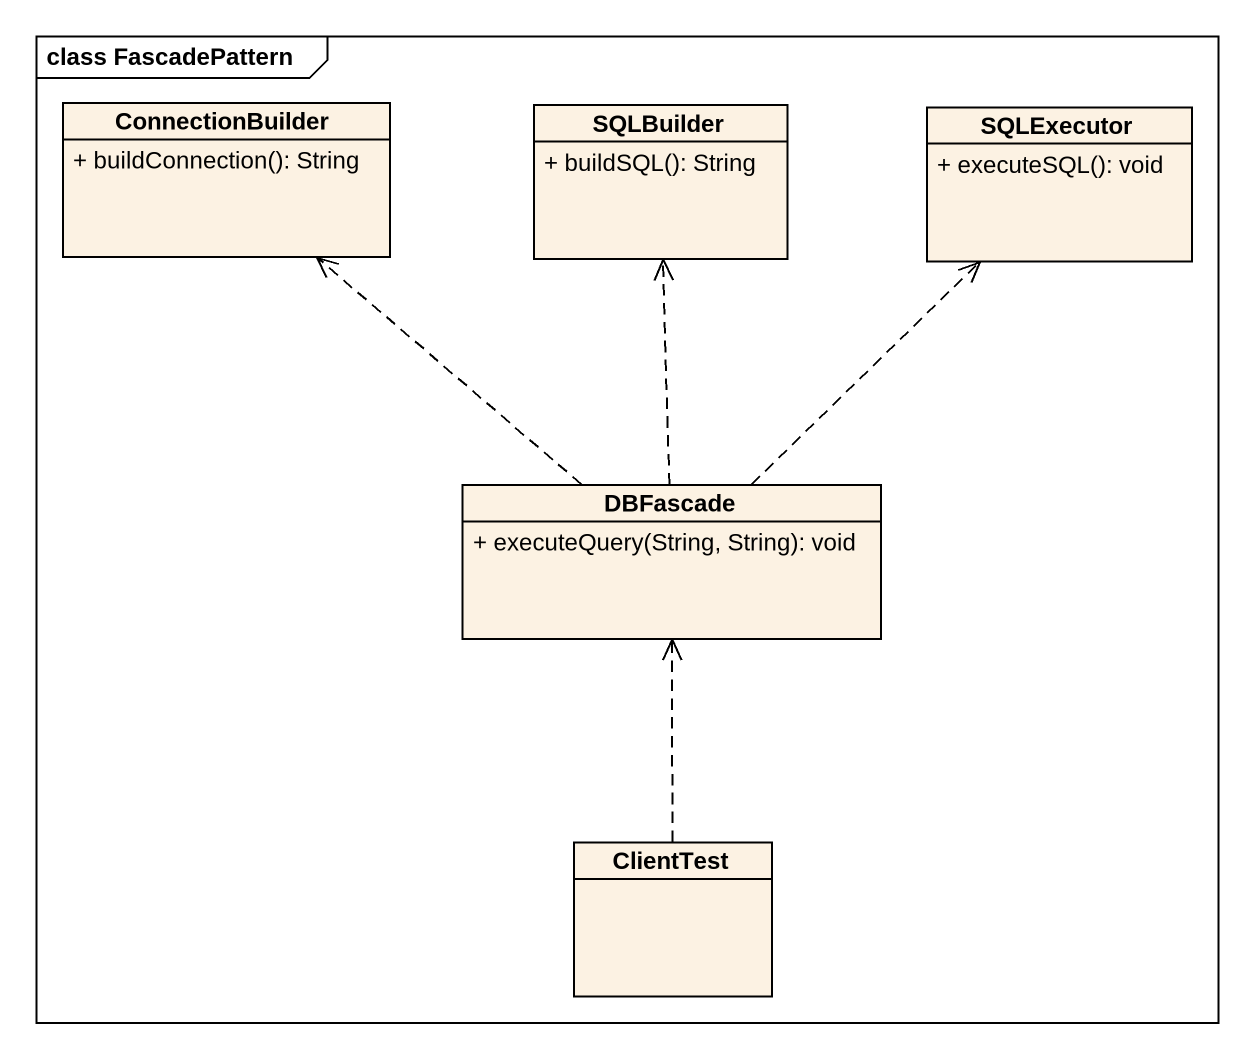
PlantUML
@startuml
mainframe class FascadePattern
hide circle
hide empty members
skinparam classAttributeIconSize 0
class ConnectionBuilder {
  + buildConnection(): String
}
class SQLBuilder {
  + buildSQL(): String
}
class SQLExecutor {
  + executeSQL(): void
}
class DBFascade {
  + executeQuery(String, String): void
}
class ClientTest
DBFascade .up.> ConnectionBuilder
DBFascade .up.> SQLBuilder
DBFascade .up.> SQLExecutor
ClientTest .up.> DBFascade
@enduml
